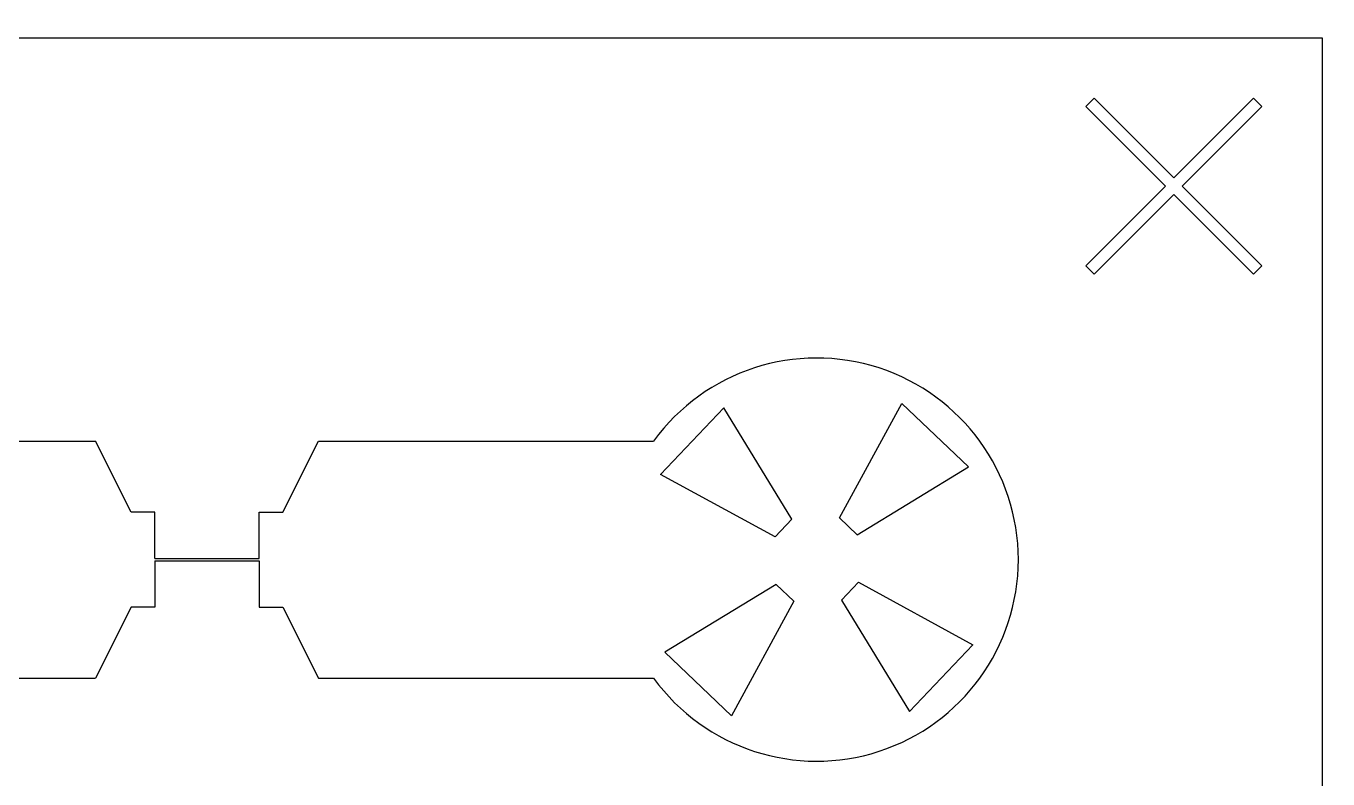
# Model space of a CAD drawing. Header units: inches. Extents: x -271009 to 5700, y -37000 to 38138.
# Drawn here: x -136178 to -130608, y -3223 to 0 of the extents above; entities that cross this region are included whole.
import ezdxf

# ---------------------------------------------------------------- set-up
doc = ezdxf.new("R2010")
doc.units = ezdxf.units.IN
doc.header["$MEASUREMENT"] = 0

msp = doc.modelspace()

# ---------------------------------------------------------------- linework, layer by layer
for p, q in [((-131608.5, -308.3), (-131644.4, -344.2)), ((-131267.6, -649.2), (-131608.5, -308.3)), ((-130926.7, -308.3), (-131267.6, -649.2)), ((-130890.8, -344.2), (-130926.7, -308.3)), ((-131644.4, -344.2), (-131303.5, -685.1)), ((-131231.7, -685.1), (-130890.8, -344.2)), ((-131303.5, -685.1), (-131644.4, -1026)), ((-131608.5, -1061.9), (-131267.6, -721)), ((-131267.6, -721), (-130926.7, -1061.9)), ((-130890.8, -1026), (-131231.7, -685.1)), ((-131608.5, -1061.9), (-131644.4, -1026)), ((-130926.7, -1061.9), (-130890.8, -1026)), ((-133463.7, -1919.5), (-133192, -1634.1)), ((-132901, -2110.5), (-133192, -1634.1)), ((-132698.1, -2105.5), (-132431, -1615.3)), ((-132145.6, -1886.9), (-132431, -1615.3)), ((-138837.1, -1776.3), (-135880.8, -1776.3)), ((-135728.5, -2080.7), (-135880.8, -1776.3)), ((-135078.9, -2080.7), (-134926.7, -1776.3)), ((-134926.7, -1776.3), (-133492.9, -1776.3)), ((-132622, -2177.9), (-132145.6, -1886.9)), ((-132973.5, -2186.6), (-133463.7, -1919.5)), ((-135627, -2080.7), (-135728.5, -2080.7)), ((-135627, -2279.1), (-135627, -2080.7)), ((-135180.4, -2279.1), (-135180.4, -2080.7)), ((-135180.4, -2080.7), (-135078.9, -2080.7)), ((-132973.5, -2186.6), (-132901, -2110.5)), ((-132622, -2177.9), (-132698.1, -2105.5)), ((-135627, -2279.1), (-135180.4, -2279.1)), ((-135627, -2288.4), (-135180.4, -2288.4)), ((-135627, -2288.4), (-135627, -2486.7)), ((-135180.4, -2288.4), (-135180.4, -2486.7)), ((-132968.4, -2389.6), (-133444.8, -2680.6)), ((-132968.4, -2389.6), (-132892.3, -2462)), ((-132616.9, -2380.9), (-132689.4, -2457)), ((-132616.9, -2380.9), (-132126.7, -2648)), ((-135728.5, -2486.7), (-135880.8, -2791.3)), ((-135627, -2486.7), (-135728.5, -2486.7)), ((-135180.4, -2486.7), (-135078.9, -2486.7)), ((-135078.9, -2486.7), (-134926.7, -2791.3)), ((-132892.3, -2462), (-133159.4, -2952.2)), ((-132689.4, -2457), (-132398.4, -2933.4)), ((-132126.7, -2648), (-132398.4, -2933.4)), ((-133444.8, -2680.6), (-133159.4, -2952.2)), ((-138837.1, -2791.3), (-135880.8, -2791.3)), ((-134926.7, -2791.3), (-133492.9, -2791.3))]:
    msp.add_line(p, q)
msp.add_lwpolyline([(-137000, 35000, 6), (-113000, 35000)], format="xyb", close=True)
msp.add_lwpolyline([(-130633.2, -8576.7), (-141696.8, -8576.7), (-141696.8, -50.7), (-130633.2, -50.7)], close=True)
msp.add_arc((-132795.2, -2283.8), 862.7, 216.0319, 143.9681)

doc.saveas('drawing.dxf')
